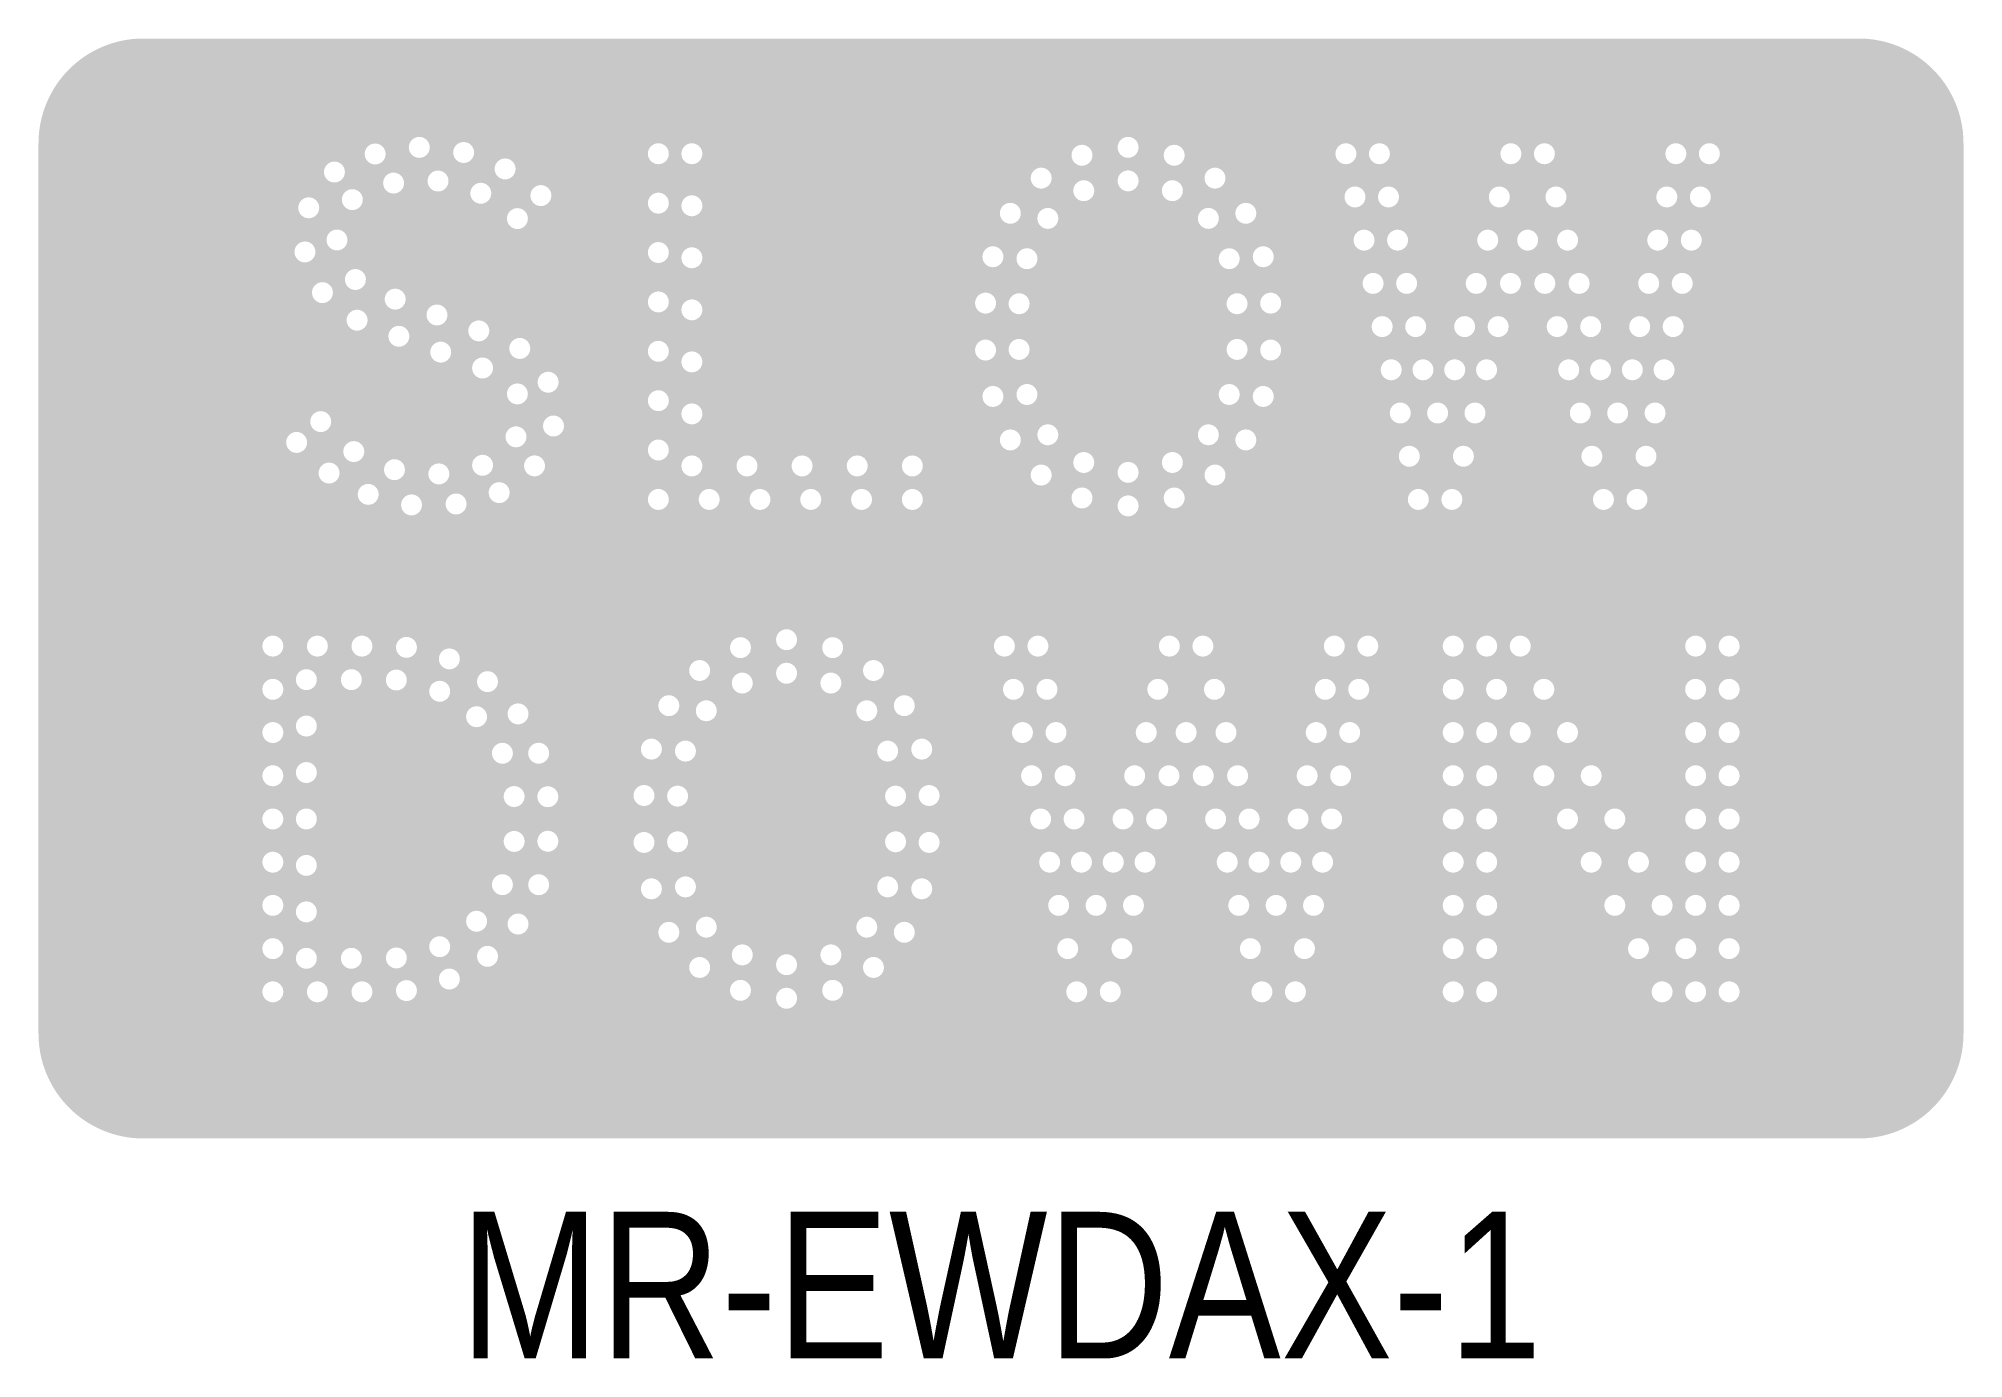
# Model space of a CAD drawing. Header units: millimetres. Extents: x 436.5 to 482.5, y -5.2 to 26.3.
import ezdxf

# ---------------------------------------------------------------- set-up
doc = ezdxf.new("R2010")
doc.units = ezdxf.units.MM
doc.layers.add('L50', color=7, linetype='Continuous')
doc.layers.add('T35', color=3, linetype='Continuous')
doc.styles.add('T35', font='ARIALN.TTF', dxfattribs={"height": 3.5})

# ---------------------------------------------------------------- blocks, each defined once
blk = doc.blocks.new('MR-EWDAX-1')
at = {"layer": 'L50', "transparency": 33554687}
h = blk.add_hatch(color=256, dxfattribs=at)
h.dxf.hatch_style = 1
h.paths.add_polyline_path([(436.525, 2.5, 0.414214), (439.025, 0), (479.975, 0, 0.414214), (482.475, 2.5), (482.475, 23.75, 0.414214), (479.975, 26.25), (439.025, 26.25, 0.414214), (436.525, 23.75)])
h.paths.add_polyline_path([(442.369, 11.75, -1), (441.869, 11.75, -1)], flags=16)
h.paths.add_polyline_path([(442.369, 10.719, -1), (441.869, 10.719, -1)], flags=16)
h.paths.add_polyline_path([(443.432, 11.75, -1), (442.932, 11.75, -1)], flags=16)
h.paths.add_polyline_path([(443.169, 10.95, -1), (442.669, 10.95, -1)], flags=16)
h.paths.add_polyline_path([(442.369, 9.688, -1), (441.869, 9.688, -1)], flags=16)
h.paths.add_polyline_path([(442.436, 16.611, -1), (442.936, 16.611, -1)], flags=16)
h.paths.add_polyline_path([(443.211, 15.88, -1), (443.711, 15.88, -1)], flags=16)
h.paths.add_polyline_path([(443.169, 9.842, -1), (442.669, 9.842, -1)], flags=16)
h.paths.add_polyline_path([(444.496, 11.75, -1), (443.996, 11.75, -1)], flags=16)
h.paths.add_polyline_path([(444.243, 10.95, -1), (443.743, 10.95, -1)], flags=16)
h.paths.add_polyline_path([(444.645, 15.371, -1), (444.145, 15.371, -1)], flags=16)
h.paths.add_polyline_path([(442.369, 8.656, -1), (441.869, 8.656, -1)], flags=16)
h.paths.add_polyline_path([(443.012, 17.108, -1), (443.512, 17.108, -1)], flags=16)
h.paths.add_polyline_path([(443.801, 16.393, -1), (444.301, 16.393, -1)], flags=16)
h.paths.add_polyline_path([(443.169, 8.733, -1), (442.669, 8.733, -1)], flags=16)
h.paths.add_polyline_path([(445.558, 11.72, -1), (445.058, 11.72, -1)], flags=16)
h.paths.add_polyline_path([(445.317, 10.941, -1), (444.817, 10.941, -1)], flags=16)
h.paths.add_polyline_path([(445.272, 15.96, -1), (444.772, 15.96, -1)], flags=16)
h.paths.add_polyline_path([(445.679, 15.12, -1), (445.179, 15.12, -1)], flags=16)
h.paths.add_polyline_path([(442.369, 7.625, -1), (441.869, 7.625, -1)], flags=16)
h.paths.add_polyline_path([(443.169, 7.625, -1), (442.669, 7.625, -1)], flags=16)
h.paths.add_polyline_path([(446.582, 11.445, -1), (446.082, 11.445, -1)], flags=16)
h.paths.add_polyline_path([(446.352, 10.673, -1), (445.852, 10.673, -1)], flags=16)
h.paths.add_polyline_path([(446.331, 15.86, -1), (445.831, 15.86, -1)], flags=16)
h.paths.add_polyline_path([(446.743, 15.142, -1), (446.243, 15.142, -1)], flags=16)
h.paths.add_polyline_path([(442.369, 6.594, -1), (441.869, 6.594, -1)], flags=16)
h.paths.add_polyline_path([(443.169, 6.517, -1), (442.669, 6.517, -1)], flags=16)
h.paths.add_polyline_path([(443.88, 19.528, -1), (444.38, 19.528, -1)], flags=16)
h.paths.add_polyline_path([(447.493, 10.903, -1), (446.993, 10.903, -1)], flags=16)
h.paths.add_polyline_path([(447.232, 10.065, -1), (446.732, 10.065, -1)], flags=16)
h.paths.add_polyline_path([(443.053, 20.186, -1), (443.553, 20.186, -1)], flags=16)
h.paths.add_polyline_path([(447.375, 16.066, -1), (446.875, 16.066, -1)], flags=16)
h.paths.add_polyline_path([(444.877, 19.144, -1), (445.377, 19.144, -1)], flags=16)
h.paths.add_polyline_path([(442.369, 5.563, -1), (441.869, 5.563, -1)], flags=16)
h.paths.add_polyline_path([(447.771, 15.413, -1), (447.271, 15.413, -1)], flags=16)
h.paths.add_polyline_path([(443.169, 5.408, -1), (442.669, 5.408, -1)], flags=16)
h.paths.add_polyline_path([(445.876, 18.766, -1), (446.376, 18.766, -1)], flags=16)
h.paths.add_polyline_path([(443.84, 20.499, -1), (444.34, 20.499, -1)], flags=16)
h.paths.add_polyline_path([(442.635, 21.157, -1), (443.135, 21.157, -1)], flags=16)
h.paths.add_polyline_path([(444.789, 20.03, -1), (445.289, 20.03, -1)], flags=16)
h.paths.add_polyline_path([(448.222, 10.133, -1), (447.722, 10.133, -1)], flags=16)
h.paths.add_polyline_path([(447.849, 9.193, -1), (447.349, 9.193, -1)], flags=16)
h.paths.add_polyline_path([(448.173, 16.745, -1), (447.673, 16.745, -1)], flags=16)
h.paths.add_polyline_path([(446.875, 18.387, -1), (447.375, 18.387, -1)], flags=16)
h.paths.add_polyline_path([(445.787, 19.652, -1), (446.287, 19.652, -1)], flags=16)
h.paths.add_polyline_path([(442.369, 4.531, -1), (441.869, 4.531, -1)], flags=16)
h.paths.add_polyline_path([(448.615, 16.052, -1), (448.115, 16.052, -1)], flags=16)
h.paths.add_polyline_path([(443.4, 21.442, -1), (443.9, 21.442, -1)], flags=16)
h.paths.add_polyline_path([(448.206, 17.769, -1), (447.706, 17.769, -1)], flags=16)
h.paths.add_polyline_path([(443.169, 4.3, -1), (442.669, 4.3, -1)], flags=16)
h.paths.add_polyline_path([(446.785, 19.273, -1), (447.285, 19.273, -1)], flags=16)
h.paths.add_polyline_path([(448.129, 8.161, -1), (447.629, 8.161, -1)], flags=16)
h.paths.add_polyline_path([(448.714, 9.194, -1), (448.214, 9.194, -1)], flags=16)
h.paths.add_polyline_path([(442.726, 22.21, -1), (443.226, 22.21, -1)], flags=16)
h.paths.add_polyline_path([(449.068, 17.003, -1), (448.568, 17.003, -1)], flags=16)
h.paths.add_polyline_path([(444.243, 4.3, -1), (443.743, 4.3, -1)], flags=16)
h.paths.add_polyline_path([(447.763, 18.854, -1), (448.263, 18.854, -1)], flags=16)
h.paths.add_polyline_path([(442.369, 3.5, -1), (441.869, 3.5, -1)], flags=16)
h.paths.add_polyline_path([(448.94, 18.048, -1), (448.44, 18.048, -1)], flags=16)
h.paths.add_polyline_path([(448.129, 7.089, -1), (447.629, 7.089, -1)], flags=16)
h.paths.add_polyline_path([(443.767, 22.405, -1), (444.267, 22.405, -1)], flags=16)
h.paths.add_polyline_path([(448.933, 8.156, -1), (448.433, 8.156, -1)], flags=16)
h.paths.add_polyline_path([(443.432, 3.5, -1), (442.932, 3.5, -1)], flags=16)
h.paths.add_polyline_path([(445.317, 4.309, -1), (444.817, 4.309, -1)], flags=16)
h.paths.add_polyline_path([(447.849, 6.057, -1), (447.349, 6.057, -1)], flags=16)
h.paths.add_polyline_path([(443.339, 23.064, -1), (443.839, 23.064, -1)], flags=16)
h.paths.add_polyline_path([(444.496, 3.5, -1), (443.996, 3.5, -1)], flags=16)
h.paths.add_polyline_path([(446.352, 4.577, -1), (445.852, 4.577, -1)], flags=16)
h.paths.add_polyline_path([(447.232, 5.185, -1), (446.732, 5.185, -1)], flags=16)
h.paths.add_polyline_path([(448.933, 7.094, -1), (448.433, 7.094, -1)], flags=16)
h.paths.add_polyline_path([(444.751, 22.8, -1), (445.251, 22.8, -1)], flags=16)
h.paths.add_polyline_path([(445.558, 3.53, -1), (445.058, 3.53, -1)], flags=16)
h.paths.add_polyline_path([(448.714, 6.056, -1), (448.214, 6.056, -1)], flags=16)
h.paths.add_polyline_path([(444.311, 23.495, -1), (444.811, 23.495, -1)], flags=16)
h.paths.add_polyline_path([(446.582, 3.805, -1), (446.082, 3.805, -1)], flags=16)
h.paths.add_polyline_path([(448.222, 5.117, -1), (447.722, 5.117, -1)], flags=16)
h.paths.add_polyline_path([(445.812, 22.849, -1), (446.312, 22.849, -1)], flags=16)
h.paths.add_polyline_path([(447.493, 4.347, -1), (446.993, 4.347, -1)], flags=16)
h.paths.add_polyline_path([(451.571, 15.25, -1), (451.071, 15.25, -1)], flags=16)
h.paths.add_polyline_path([(446.833, 22.557, -1), (447.333, 22.557, -1)], flags=16)
h.paths.add_polyline_path([(451.571, 16.429, -1), (451.071, 16.429, -1)], flags=16)
h.paths.add_polyline_path([(447.707, 21.953, -1), (448.207, 21.953, -1)], flags=16)
h.paths.add_polyline_path([(445.364, 23.652, -1), (445.864, 23.652, -1)], flags=16)
h.paths.add_polyline_path([(451.405, 9.292, -1), (450.905, 9.292, -1)], flags=16)
h.paths.add_polyline_path([(451.821, 10.329, -1), (451.321, 10.329, -1)], flags=16)
h.paths.add_polyline_path([(451.228, 8.185, -1), (450.728, 8.185, -1)], flags=16)
h.paths.add_polyline_path([(451.571, 17.607, -1), (451.071, 17.607, -1)], flags=16)
h.paths.add_polyline_path([(446.423, 23.53, -1), (446.923, 23.53, -1)], flags=16)
h.paths.add_polyline_path([(452.371, 16.05, -1), (451.871, 16.05, -1)], flags=16)
h.paths.add_polyline_path([(452.557, 11.168, -1), (452.057, 11.168, -1)], flags=16)
h.paths.add_polyline_path([(447.413, 23.138, -1), (447.913, 23.138, -1)], flags=16)
h.paths.add_polyline_path([(451.228, 7.065, -1), (450.728, 7.065, -1)], flags=16)
h.paths.add_polyline_path([(448.267, 22.502, -1), (448.767, 22.502, -1)], flags=16)
h.paths.add_polyline_path([(452.218, 9.245, -1), (451.718, 9.245, -1)], flags=16)
h.paths.add_polyline_path([(451.571, 18.786, -1), (451.071, 18.786, -1)], flags=16)
h.paths.add_polyline_path([(452.784, 15.25, -1), (452.284, 15.25, -1)], flags=16)
h.paths.add_polyline_path([(452.371, 17.292, -1), (451.871, 17.292, -1)], flags=16)
h.paths.add_polyline_path([(452.03, 8.17, -1), (451.53, 8.17, -1)], flags=16)
h.paths.add_polyline_path([(452.715, 10.207, -1), (452.215, 10.207, -1)], flags=16)
h.paths.add_polyline_path([(451.571, 19.964, -1), (451.071, 19.964, -1)], flags=16)
h.paths.add_polyline_path([(452.371, 18.533, -1), (451.871, 18.533, -1)], flags=16)
h.paths.add_polyline_path([(452.03, 7.08, -1), (451.53, 7.08, -1)], flags=16)
h.paths.add_polyline_path([(451.405, 5.958, -1), (450.905, 5.958, -1)], flags=16)
h.paths.add_polyline_path([(453.531, 11.714, -1), (453.031, 11.714, -1)], flags=16)
h.paths.add_polyline_path([(453.574, 10.868, -1), (453.074, 10.868, -1)], flags=16)
h.paths.add_polyline_path([(453.687, 16.05, -1), (453.187, 16.05, -1)], flags=16)
h.paths.add_polyline_path([(452.371, 19.775, -1), (451.871, 19.775, -1)], flags=16)
h.paths.add_polyline_path([(451.071, 21.143, -1), (451.571, 21.143, -1)], flags=16)
h.paths.add_polyline_path([(453.996, 15.25, -1), (453.496, 15.25, -1)], flags=16)
h.paths.add_polyline_path([(452.218, 6.005, -1), (451.718, 6.005, -1)], flags=16)
h.paths.add_polyline_path([(451.821, 4.921, -1), (451.321, 4.921, -1)], flags=16)
h.paths.add_polyline_path([(451.871, 21.017, -1), (452.371, 21.017, -1)], flags=16)
h.paths.add_polyline_path([(454.631, 11.903, -1), (454.131, 11.903, -1)], flags=16)
h.paths.add_polyline_path([(451.071, 22.321, -1), (451.571, 22.321, -1)], flags=16)
h.paths.add_polyline_path([(454.631, 11.103, -1), (454.131, 11.103, -1)], flags=16)
h.paths.add_polyline_path([(452.715, 5.043, -1), (452.215, 5.043, -1)], flags=16)
h.paths.add_polyline_path([(455.002, 16.05, -1), (454.502, 16.05, -1)], flags=16)
h.paths.add_polyline_path([(455.209, 15.25, -1), (454.709, 15.25, -1)], flags=16)
h.paths.add_polyline_path([(451.871, 22.258, -1), (452.371, 22.258, -1)], flags=16)
h.paths.add_polyline_path([(451.071, 23.5, -1), (451.571, 23.5, -1)], flags=16)
h.paths.add_polyline_path([(452.557, 4.082, -1), (452.057, 4.082, -1)], flags=16)
h.paths.add_polyline_path([(455.732, 11.714, -1), (455.232, 11.714, -1)], flags=16)
h.paths.add_polyline_path([(455.689, 10.868, -1), (455.189, 10.868, -1)], flags=16)
h.paths.add_polyline_path([(451.871, 23.5, -1), (452.371, 23.5, -1)], flags=16)
h.paths.add_polyline_path([(453.574, 4.382, -1), (453.074, 4.382, -1)], flags=16)
h.paths.add_polyline_path([(456.421, 15.25, -1), (455.921, 15.25, -1)], flags=16)
h.paths.add_polyline_path([(456.318, 16.05, -1), (455.818, 16.05, -1)], flags=16)
h.paths.add_polyline_path([(453.531, 3.536, -1), (453.031, 3.536, -1)], flags=16)
h.paths.add_polyline_path([(456.547, 10.207, -1), (456.047, 10.207, -1)], flags=16)
h.paths.add_polyline_path([(456.706, 11.168, -1), (456.206, 11.168, -1)], flags=16)
h.paths.add_polyline_path([(454.631, 4.147, -1), (454.131, 4.147, -1)], flags=16)
h.paths.add_polyline_path([(457.044, 9.245, -1), (456.544, 9.245, -1)], flags=16)
h.paths.add_polyline_path([(454.631, 3.347, -1), (454.131, 3.347, -1)], flags=16)
h.paths.add_polyline_path([(457.442, 10.329, -1), (456.942, 10.329, -1)], flags=16)
h.paths.add_polyline_path([(457.634, 15.25, -1), (457.134, 15.25, -1)], flags=16)
h.paths.add_polyline_path([(457.634, 16.05, -1), (457.134, 16.05, -1)], flags=16)
h.paths.add_polyline_path([(457.233, 8.17, -1), (456.733, 8.17, -1)], flags=16)
h.paths.add_polyline_path([(455.689, 4.382, -1), (455.189, 4.382, -1)], flags=16)
h.paths.add_polyline_path([(457.858, 9.292, -1), (457.358, 9.292, -1)], flags=16)
h.paths.add_polyline_path([(457.233, 7.08, -1), (456.733, 7.08, -1)], flags=16)
h.paths.add_polyline_path([(456.547, 5.043, -1), (456.047, 5.043, -1)], flags=16)
h.paths.add_polyline_path([(455.732, 3.536, -1), (455.232, 3.536, -1)], flags=16)
h.paths.add_polyline_path([(457.044, 6.005, -1), (456.544, 6.005, -1)], flags=16)
h.paths.add_polyline_path([(458.034, 8.185, -1), (457.534, 8.185, -1)], flags=16)
h.paths.add_polyline_path([(456.706, 4.082, -1), (456.206, 4.082, -1)], flags=16)
h.paths.add_polyline_path([(458.034, 7.065, -1), (457.534, 7.065, -1)], flags=16)
h.paths.add_polyline_path([(457.858, 5.958, -1), (457.358, 5.958, -1)], flags=16)
h.paths.add_polyline_path([(457.442, 4.921, -1), (456.942, 4.921, -1)], flags=16)
h.paths.add_polyline_path([(459.831, 11.75, -1), (459.331, 11.75, -1)], flags=16)
h.paths.add_polyline_path([(459.557, 17.708, -1), (459.057, 17.708, -1)], flags=16)
h.paths.add_polyline_path([(459.381, 18.815, -1), (458.881, 18.815, -1)], flags=16)
h.paths.add_polyline_path([(460.047, 10.719, -1), (459.547, 10.719, -1)], flags=16)
h.paths.add_polyline_path([(459.973, 16.671, -1), (459.473, 16.671, -1)], flags=16)
h.paths.add_polyline_path([(459.381, 19.935, -1), (458.881, 19.935, -1)], flags=16)
h.paths.add_polyline_path([(460.263, 9.688, -1), (459.763, 9.688, -1)], flags=16)
h.paths.add_polyline_path([(460.631, 11.75, -1), (460.131, 11.75, -1)], flags=16)
h.paths.add_polyline_path([(460.37, 17.755, -1), (459.87, 17.755, -1)], flags=16)
h.paths.add_polyline_path([(460.709, 15.832, -1), (460.209, 15.832, -1)], flags=16)
h.paths.add_polyline_path([(460.182, 18.83, -1), (459.682, 18.83, -1)], flags=16)
h.paths.add_polyline_path([(460.479, 8.656, -1), (459.979, 8.656, -1)], flags=16)
h.paths.add_polyline_path([(460.847, 10.719, -1), (460.347, 10.719, -1)], flags=16)
h.paths.add_polyline_path([(459.557, 21.042, -1), (459.057, 21.042, -1)], flags=16)
h.paths.add_polyline_path([(460.868, 16.793, -1), (460.368, 16.793, -1)], flags=16)
h.paths.add_polyline_path([(460.182, 19.92, -1), (459.682, 19.92, -1)], flags=16)
h.paths.add_polyline_path([(461.063, 9.688, -1), (460.563, 9.688, -1)], flags=16)
h.paths.add_polyline_path([(460.695, 7.625, -1), (460.195, 7.625, -1)], flags=16)
h.paths.add_polyline_path([(461.279, 8.656, -1), (460.779, 8.656, -1)], flags=16)
h.paths.add_polyline_path([(461.683, 15.286, -1), (461.183, 15.286, -1)], flags=16)
h.paths.add_polyline_path([(460.37, 20.995, -1), (459.87, 20.995, -1)], flags=16)
h.paths.add_polyline_path([(459.973, 22.079, -1), (459.473, 22.079, -1)], flags=16)
h.paths.add_polyline_path([(461.726, 16.132, -1), (461.226, 16.132, -1)], flags=16)
h.paths.add_polyline_path([(460.911, 6.594, -1), (460.411, 6.594, -1)], flags=16)
h.paths.add_polyline_path([(461.495, 7.625, -1), (460.995, 7.625, -1)], flags=16)
h.paths.add_polyline_path([(461.127, 5.563, -1), (460.627, 5.563, -1)], flags=16)
h.paths.add_polyline_path([(460.868, 21.957, -1), (460.368, 21.957, -1)], flags=16)
h.paths.add_polyline_path([(461.67, 6.594, -1), (461.17, 6.594, -1)], flags=16)
h.paths.add_polyline_path([(462.784, 15.097, -1), (462.284, 15.097, -1)], flags=16)
h.paths.add_polyline_path([(460.709, 22.918, -1), (460.209, 22.918, -1)], flags=16)
h.paths.add_polyline_path([(462.784, 15.897, -1), (462.284, 15.897, -1)], flags=16)
h.paths.add_polyline_path([(461.343, 4.531, -1), (460.843, 4.531, -1)], flags=16)
h.paths.add_polyline_path([(462.02, 5.563, -1), (461.52, 5.563, -1)], flags=16)
h.paths.add_polyline_path([(462.664, 7.625, -1), (462.164, 7.625, -1)], flags=16)
h.paths.add_polyline_path([(462.429, 6.594, -1), (461.929, 6.594, -1)], flags=16)
h.paths.add_polyline_path([(462.94, 8.656, -1), (462.44, 8.656, -1)], flags=16)
h.paths.add_polyline_path([(463.216, 9.688, -1), (462.716, 9.688, -1)], flags=16)
h.paths.add_polyline_path([(463.493, 10.719, -1), (462.993, 10.719, -1)], flags=16)
h.paths.add_polyline_path([(461.559, 3.5, -1), (461.059, 3.5, -1)], flags=16)
h.paths.add_polyline_path([(461.726, 22.618, -1), (461.226, 22.618, -1)], flags=16)
h.paths.add_polyline_path([(463.769, 11.75, -1), (463.269, 11.75, -1)], flags=16)
h.paths.add_polyline_path([(463.884, 15.286, -1), (463.384, 15.286, -1)], flags=16)
h.paths.add_polyline_path([(461.683, 23.464, -1), (461.183, 23.464, -1)], flags=16)
h.paths.add_polyline_path([(463.841, 16.132, -1), (463.341, 16.132, -1)], flags=16)
h.paths.add_polyline_path([(463.188, 6.594, -1), (462.688, 6.594, -1)], flags=16)
h.paths.add_polyline_path([(463.464, 7.625, -1), (462.964, 7.625, -1)], flags=16)
h.paths.add_polyline_path([(462.912, 5.563, -1), (462.412, 5.563, -1)], flags=16)
h.paths.add_polyline_path([(463.759, 8.656, -1), (463.259, 8.656, -1)], flags=16)
h.paths.add_polyline_path([(462.636, 4.531, -1), (462.136, 4.531, -1)], flags=16)
h.paths.add_polyline_path([(462.359, 3.5, -1), (461.859, 3.5, -1)], flags=16)
h.paths.add_polyline_path([(464.169, 9.688, -1), (463.669, 9.688, -1)], flags=16)
h.paths.add_polyline_path([(464.569, 11.75, -1), (464.069, 11.75, -1)], flags=16)
h.paths.add_polyline_path([(462.784, 22.853, -1), (462.284, 22.853, -1)], flags=16)
h.paths.add_polyline_path([(464.7, 16.793, -1), (464.2, 16.793, -1)], flags=16)
h.paths.add_polyline_path([(464.845, 10.719, -1), (464.345, 10.719, -1)], flags=16)
h.paths.add_polyline_path([(464.578, 8.656, -1), (464.078, 8.656, -1)], flags=16)
h.paths.add_polyline_path([(464.858, 15.832, -1), (464.358, 15.832, -1)], flags=16)
h.paths.add_polyline_path([(462.784, 23.653, -1), (462.284, 23.653, -1)], flags=16)
h.paths.add_polyline_path([(465.121, 9.688, -1), (464.621, 9.688, -1)], flags=16)
h.paths.add_polyline_path([(464.873, 7.625, -1), (464.373, 7.625, -1)], flags=16)
h.paths.add_polyline_path([(465.197, 17.755, -1), (464.697, 17.755, -1)], flags=16)
h.paths.add_polyline_path([(463.841, 22.618, -1), (463.341, 22.618, -1)], flags=16)
h.paths.add_polyline_path([(465.397, 8.656, -1), (464.897, 8.656, -1)], flags=16)
h.paths.add_polyline_path([(465.594, 16.671, -1), (465.094, 16.671, -1)], flags=16)
h.paths.add_polyline_path([(465.15, 6.594, -1), (464.65, 6.594, -1)], flags=16)
h.paths.add_polyline_path([(465.385, 18.83, -1), (464.885, 18.83, -1)], flags=16)
h.paths.add_polyline_path([(463.884, 23.464, -1), (463.384, 23.464, -1)], flags=16)
h.paths.add_polyline_path([(464.7, 21.957, -1), (464.2, 21.957, -1)], flags=16)
h.paths.add_polyline_path([(465.385, 19.92, -1), (464.885, 19.92, -1)], flags=16)
h.paths.add_polyline_path([(465.673, 7.625, -1), (465.173, 7.625, -1)], flags=16)
h.paths.add_polyline_path([(465.197, 20.995, -1), (464.697, 20.995, -1)], flags=16)
h.paths.add_polyline_path([(466.01, 17.708, -1), (465.51, 17.708, -1)], flags=16)
h.paths.add_polyline_path([(465.426, 5.563, -1), (464.926, 5.563, -1)], flags=16)
h.paths.add_polyline_path([(464.858, 22.918, -1), (464.358, 22.918, -1)], flags=16)
h.paths.add_polyline_path([(465.908, 6.594, -1), (465.408, 6.594, -1)], flags=16)
h.paths.add_polyline_path([(466.187, 18.815, -1), (465.687, 18.815, -1)], flags=16)
h.paths.add_polyline_path([(466.187, 19.935, -1), (465.687, 19.935, -1)], flags=16)
h.paths.add_polyline_path([(465.594, 22.079, -1), (465.094, 22.079, -1)], flags=16)
h.paths.add_polyline_path([(465.702, 4.531, -1), (465.202, 4.531, -1)], flags=16)
h.paths.add_polyline_path([(466.01, 21.042, -1), (465.51, 21.042, -1)], flags=16)
h.paths.add_polyline_path([(466.318, 5.563, -1), (465.818, 5.563, -1)], flags=16)
h.paths.add_polyline_path([(466.842, 7.625, -1), (466.342, 7.625, -1)], flags=16)
h.paths.add_polyline_path([(467.058, 8.656, -1), (466.558, 8.656, -1)], flags=16)
h.paths.add_polyline_path([(466.667, 6.594, -1), (466.167, 6.594, -1)], flags=16)
h.paths.add_polyline_path([(467.274, 9.688, -1), (466.774, 9.688, -1)], flags=16)
h.paths.add_polyline_path([(467.49, 10.719, -1), (466.99, 10.719, -1)], flags=16)
h.paths.add_polyline_path([(465.978, 3.5, -1), (465.478, 3.5, -1)], flags=16)
h.paths.add_polyline_path([(467.706, 11.75, -1), (467.206, 11.75, -1)], flags=16)
h.paths.add_polyline_path([(467.642, 7.625, -1), (467.142, 7.625, -1)], flags=16)
h.paths.add_polyline_path([(467.426, 6.594, -1), (466.926, 6.594, -1)], flags=16)
h.paths.add_polyline_path([(467.858, 8.656, -1), (467.358, 8.656, -1)], flags=16)
h.paths.add_polyline_path([(467.21, 5.563, -1), (466.71, 5.563, -1)], flags=16)
h.paths.add_polyline_path([(468.074, 9.688, -1), (467.574, 9.688, -1)], flags=16)
h.paths.add_polyline_path([(466.994, 4.531, -1), (466.494, 4.531, -1)], flags=16)
h.paths.add_polyline_path([(468.29, 10.719, -1), (467.79, 10.719, -1)], flags=16)
h.paths.add_polyline_path([(466.778, 3.5, -1), (466.278, 3.5, -1)], flags=16)
h.paths.add_polyline_path([(468.506, 11.75, -1), (468.006, 11.75, -1)], flags=16)
h.paths.add_polyline_path([(468.848, 19.375, -1), (468.348, 19.375, -1)], flags=16)
h.paths.add_polyline_path([(469.064, 18.344, -1), (468.564, 18.344, -1)], flags=16)
h.paths.add_polyline_path([(468.632, 20.406, -1), (468.132, 20.406, -1)], flags=16)
h.paths.add_polyline_path([(469.28, 17.313, -1), (468.78, 17.313, -1)], flags=16)
h.paths.add_polyline_path([(468.416, 21.438, -1), (467.916, 21.438, -1)], flags=16)
h.paths.add_polyline_path([(469.496, 16.281, -1), (468.996, 16.281, -1)], flags=16)
h.paths.add_polyline_path([(468.2, 22.469, -1), (467.7, 22.469, -1)], flags=16)
h.paths.add_polyline_path([(469.712, 15.25, -1), (469.212, 15.25, -1)], flags=16)
h.paths.add_polyline_path([(467.983, 23.5, -1), (467.483, 23.5, -1)], flags=16)
h.paths.add_polyline_path([(469.823, 18.344, -1), (469.323, 18.344, -1)], flags=16)
h.paths.add_polyline_path([(469.648, 19.375, -1), (469.148, 19.375, -1)], flags=16)
h.paths.add_polyline_path([(469.432, 20.406, -1), (468.932, 20.406, -1)], flags=16)
h.paths.add_polyline_path([(469.216, 21.438, -1), (468.716, 21.438, -1)], flags=16)
h.paths.add_polyline_path([(469, 22.469, -1), (468.5, 22.469, -1)], flags=16)
h.paths.add_polyline_path([(470.172, 17.313, -1), (469.672, 17.313, -1)], flags=16)
h.paths.add_polyline_path([(468.783, 23.5, -1), (468.283, 23.5, -1)], flags=16)
h.paths.add_polyline_path([(470.544, 11.75, -1), (470.044, 11.75, -1)], flags=16)
h.paths.add_polyline_path([(470.512, 15.25, -1), (470.012, 15.25, -1)], flags=16)
h.paths.add_polyline_path([(470.544, 10.719, -1), (470.044, 10.719, -1)], flags=16)
h.paths.add_polyline_path([(470.544, 9.688, -1), (470.044, 9.688, -1)], flags=16)
h.paths.add_polyline_path([(470.544, 8.656, -1), (470.044, 8.656, -1)], flags=16)
h.paths.add_polyline_path([(470.788, 16.281, -1), (470.288, 16.281, -1)], flags=16)
h.paths.add_polyline_path([(470.581, 18.344, -1), (470.081, 18.344, -1)], flags=16)
h.paths.add_polyline_path([(470.544, 7.625, -1), (470.044, 7.625, -1)], flags=16)
h.paths.add_polyline_path([(470.544, 6.594, -1), (470.044, 6.594, -1)], flags=16)
h.paths.add_polyline_path([(471.064, 17.313, -1), (470.564, 17.313, -1)], flags=16)
h.paths.add_polyline_path([(471.344, 11.75, -1), (470.844, 11.75, -1)], flags=16)
h.paths.add_polyline_path([(470.817, 19.375, -1), (470.317, 19.375, -1)], flags=16)
h.paths.add_polyline_path([(470.544, 5.563, -1), (470.044, 5.563, -1)], flags=16)
h.paths.add_polyline_path([(471.344, 9.688, -1), (470.844, 9.688, -1)], flags=16)
h.paths.add_polyline_path([(471.344, 8.656, -1), (470.844, 8.656, -1)], flags=16)
h.paths.add_polyline_path([(471.579, 10.719, -1), (471.079, 10.719, -1)], flags=16)
h.paths.add_polyline_path([(470.544, 4.531, -1), (470.044, 4.531, -1)], flags=16)
h.paths.add_polyline_path([(471.34, 18.344, -1), (470.84, 18.344, -1)], flags=16)
h.paths.add_polyline_path([(471.344, 7.625, -1), (470.844, 7.625, -1)], flags=16)
h.paths.add_polyline_path([(471.093, 20.406, -1), (470.593, 20.406, -1)], flags=16)
h.paths.add_polyline_path([(471.344, 6.594, -1), (470.844, 6.594, -1)], flags=16)
h.paths.add_polyline_path([(470.544, 3.5, -1), (470.044, 3.5, -1)], flags=16)
h.paths.add_polyline_path([(472.144, 11.75, -1), (471.644, 11.75, -1)], flags=16)
h.paths.add_polyline_path([(471.617, 19.375, -1), (471.117, 19.375, -1)], flags=16)
h.paths.add_polyline_path([(471.344, 5.563, -1), (470.844, 5.563, -1)], flags=16)
h.paths.add_polyline_path([(472.144, 9.688, -1), (471.644, 9.688, -1)], flags=16)
h.paths.add_polyline_path([(471.369, 21.438, -1), (470.869, 21.438, -1)], flags=16)
h.paths.add_polyline_path([(471.344, 4.531, -1), (470.844, 4.531, -1)], flags=16)
h.paths.add_polyline_path([(471.912, 20.406, -1), (471.412, 20.406, -1)], flags=16)
h.paths.add_polyline_path([(472.708, 10.719, -1), (472.208, 10.719, -1)], flags=16)
h.paths.add_polyline_path([(471.344, 3.5, -1), (470.844, 3.5, -1)], flags=16)
h.paths.add_polyline_path([(471.645, 22.469, -1), (471.145, 22.469, -1)], flags=16)
h.paths.add_polyline_path([(472.708, 8.656, -1), (472.208, 8.656, -1)], flags=16)
h.paths.add_polyline_path([(472.321, 21.438, -1), (471.821, 21.438, -1)], flags=16)
h.paths.add_polyline_path([(473.273, 9.688, -1), (472.773, 9.688, -1)], flags=16)
h.paths.add_polyline_path([(472.731, 20.406, -1), (472.231, 20.406, -1)], flags=16)
h.paths.add_polyline_path([(471.921, 23.5, -1), (471.421, 23.5, -1)], flags=16)
h.paths.add_polyline_path([(473.026, 19.375, -1), (472.526, 19.375, -1)], flags=16)
h.paths.add_polyline_path([(473.302, 18.344, -1), (472.802, 18.344, -1)], flags=16)
h.paths.add_polyline_path([(473.273, 7.625, -1), (472.773, 7.625, -1)], flags=16)
h.paths.add_polyline_path([(473.578, 17.313, -1), (473.078, 17.313, -1)], flags=16)
h.paths.add_polyline_path([(473.854, 16.281, -1), (473.354, 16.281, -1)], flags=16)
h.paths.add_polyline_path([(473.837, 8.656, -1), (473.337, 8.656, -1)], flags=16)
h.paths.add_polyline_path([(474.131, 15.25, -1), (473.631, 15.25, -1)], flags=16)
h.paths.add_polyline_path([(472.997, 22.469, -1), (472.497, 22.469, -1)], flags=16)
h.paths.add_polyline_path([(473.274, 21.438, -1), (472.774, 21.438, -1)], flags=16)
h.paths.add_polyline_path([(472.721, 23.5, -1), (472.221, 23.5, -1)], flags=16)
h.paths.add_polyline_path([(473.55, 20.406, -1), (473.05, 20.406, -1)], flags=16)
h.paths.add_polyline_path([(473.826, 19.375, -1), (473.326, 19.375, -1)], flags=16)
h.paths.add_polyline_path([(474.061, 18.344, -1), (473.561, 18.344, -1)], flags=16)
h.paths.add_polyline_path([(473.837, 6.594, -1), (473.337, 6.594, -1)], flags=16)
h.paths.add_polyline_path([(474.47, 17.313, -1), (473.97, 17.313, -1)], flags=16)
h.paths.add_polyline_path([(474.402, 7.625, -1), (473.902, 7.625, -1)], flags=16)
h.paths.add_polyline_path([(474.931, 15.25, -1), (474.431, 15.25, -1)], flags=16)
h.paths.add_polyline_path([(474.82, 18.344, -1), (474.32, 18.344, -1)], flags=16)
h.paths.add_polyline_path([(474.402, 5.563, -1), (473.902, 5.563, -1)], flags=16)
h.paths.add_polyline_path([(475.147, 16.281, -1), (474.647, 16.281, -1)], flags=16)
h.paths.add_polyline_path([(474.995, 19.375, -1), (474.495, 19.375, -1)], flags=16)
h.paths.add_polyline_path([(474.967, 6.594, -1), (474.467, 6.594, -1)], flags=16)
h.paths.add_polyline_path([(475.363, 17.313, -1), (474.863, 17.313, -1)], flags=16)
h.paths.add_polyline_path([(475.211, 20.406, -1), (474.711, 20.406, -1)], flags=16)
h.paths.add_polyline_path([(475.579, 18.344, -1), (475.079, 18.344, -1)], flags=16)
h.paths.add_polyline_path([(474.967, 4.531, -1), (474.467, 4.531, -1)], flags=16)
h.paths.add_polyline_path([(475.795, 19.375, -1), (475.295, 19.375, -1)], flags=16)
h.paths.add_polyline_path([(475.531, 5.563, -1), (475.031, 5.563, -1)], flags=16)
h.paths.add_polyline_path([(476.331, 11.75, -1), (475.831, 11.75, -1)], flags=16)
h.paths.add_polyline_path([(475.427, 21.438, -1), (474.927, 21.438, -1)], flags=16)
h.paths.add_polyline_path([(476.331, 10.719, -1), (475.831, 10.719, -1)], flags=16)
h.paths.add_polyline_path([(476.331, 9.688, -1), (475.831, 9.688, -1)], flags=16)
h.paths.add_polyline_path([(476.331, 8.656, -1), (475.831, 8.656, -1)], flags=16)
h.paths.add_polyline_path([(476.011, 20.406, -1), (475.511, 20.406, -1)], flags=16)
h.paths.add_polyline_path([(476.331, 7.625, -1), (475.831, 7.625, -1)], flags=16)
h.paths.add_polyline_path([(475.643, 22.469, -1), (475.143, 22.469, -1)], flags=16)
h.paths.add_polyline_path([(475.531, 3.5, -1), (475.031, 3.5, -1)], flags=16)
h.paths.add_polyline_path([(476.331, 6.594, -1), (475.831, 6.594, -1)], flags=16)
h.paths.add_polyline_path([(476.096, 4.531, -1), (475.596, 4.531, -1)], flags=16)
h.paths.add_polyline_path([(476.331, 5.563, -1), (475.831, 5.563, -1)], flags=16)
h.paths.add_polyline_path([(476.227, 21.438, -1), (475.727, 21.438, -1)], flags=16)
h.paths.add_polyline_path([(477.131, 11.75, -1), (476.631, 11.75, -1)], flags=16)
h.paths.add_polyline_path([(477.131, 10.719, -1), (476.631, 10.719, -1)], flags=16)
h.paths.add_polyline_path([(477.131, 9.688, -1), (476.631, 9.688, -1)], flags=16)
h.paths.add_polyline_path([(475.859, 23.5, -1), (475.359, 23.5, -1)], flags=16)
h.paths.add_polyline_path([(477.131, 8.656, -1), (476.631, 8.656, -1)], flags=16)
h.paths.add_polyline_path([(477.131, 7.625, -1), (476.631, 7.625, -1)], flags=16)
h.paths.add_polyline_path([(476.331, 3.5, -1), (475.831, 3.5, -1)], flags=16)
h.paths.add_polyline_path([(476.443, 22.469, -1), (475.943, 22.469, -1)], flags=16)
h.paths.add_polyline_path([(477.131, 6.594, -1), (476.631, 6.594, -1)], flags=16)
h.paths.add_polyline_path([(477.131, 5.563, -1), (476.631, 5.563, -1)], flags=16)
h.paths.add_polyline_path([(476.659, 23.5, -1), (476.159, 23.5, -1)], flags=16)
h.paths.add_polyline_path([(477.131, 4.531, -1), (476.631, 4.531, -1)], flags=16)
h.paths.add_polyline_path([(477.131, 3.5, -1), (476.631, 3.5, -1)], flags=16)
at = {"layer": 'T35', "insert": (459.5, -1.75), "char_height": 3.5, "width": 16.32829, "attachment_point": 2, "style": 'T35'}
blk.add_mtext('MR-EWDAX-1', dxfattribs=at)

msp = doc.modelspace()

# ---------------------------------------------------------------- block references
at = {"layer": 'T35'}
msp.add_blockref('MR-EWDAX-1', (0, 0), dxfattribs=at)

doc.saveas('drawing.dxf')
